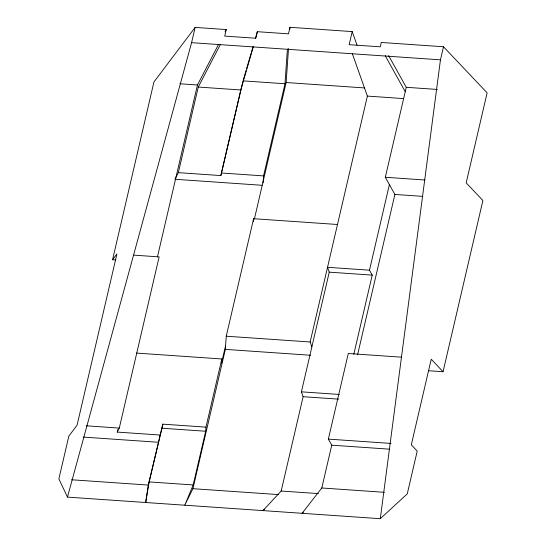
<?xml version="1.0" encoding="UTF-8"?>
<svg xmlns="http://www.w3.org/2000/svg" width="546" height="546" viewBox="0 0 546 546"><rect width="100%" height="100%" fill="white"/><g stroke="black" fill="none" stroke-linecap="round" stroke-linejoin="round"><path stroke-width="0.82" d="M337.489 224.495L253.597 218.707L226.249 336.206L225.334 349.379L192.922 488.69L184.78 505.207L193.175 484.95L205.678 431.244L205.965 427.129L221.819 358.975L136.459 353.085M221.819 358.975L221.54 363.09L225.594 345.645M253.385 221.737L253.597 218.707M263.07 182.862L263.554 175.901L284.998 83.756L287.401 49.072M254.375 219.076L286.152 82.528L288.506 48.539M289.865 28.999L289.981 27.3L352.204 31.593L357.029 45.216M115.923 259.957L112.572 259.732L116.919 253.972L77.075 425.184L68.844 436.09L58.879 478.89L67.472 497.113L380.296 518.7L440.451 59.842L443.502 46.758L381.279 42.465L380.269 46.826L349.153 44.676L352.204 31.593M162.858 424.153L148.266 485.06L145.68 502.511L149.181 481.92L162.858 424.153L205.965 427.129M112.572 259.732L153.938 81.982L195.134 27.402L226.242 29.552L224.72 36.091L255.828 38.24L257.35 31.695L288.459 33.845L289.981 27.3M67.472 497.113L191.578 42.67L195.134 27.402M157.432 256.968L197.454 84.985L218.461 44.533M160.319 435.06L117.213 432.084L117.793 429.613M262.053 185.285L174.904 179.272L178.344 172.645L198.259 87.046L220.441 44.335M117.213 432.084L119.287 428.091L159.132 256.886L133.804 255.139M178.344 172.645L220.857 175.58L240.779 89.981L253.48 46.301M220.857 175.58L243.052 80.863L284.998 83.756M311.868 346.853L310.148 341.994L367.376 96.089L352.286 53.515M264.291 509.555L262.988 510.606L281.176 491.025L303.126 396.696L301.406 391.837L329.252 272.154L327.532 267.294L369.478 270.188L372.229 275.123L353.842 354.142M357.555 354.907L394.894 194.451L385.326 177.273L406.258 87.305L388.65 55.692M303.371 512.237L302.088 513.301L321.792 487.988L331.75 445.181L328.364 439.107L348.287 353.508L401.61 357.186M369.478 270.188L389.4 184.589M428.665 370.734L443.052 371.73L482.896 200.519L466.182 182.849L487.121 92.881L443.502 46.758M243.284 80.057L246.096 70.386M246.567 68.776L251.024 53.46M251.488 51.85L252.894 47.011M255.473 38.145L257.35 31.695M225.075 31.798L226.242 29.552M380.296 518.7L407.261 493.884L417.219 451.078L411.315 444.833L431.231 359.227L443.052 371.73M191.578 42.67L440.451 59.842M406.258 87.305L437.421 89.455M286.152 82.528L364.748 87.947M367.376 96.089L403.446 98.58M179.88 83.77L197.454 84.985M198.259 87.046L240.779 89.981M385.326 177.273L424.911 180.003M221.608 173.007L263.554 175.901M394.894 194.451L422.816 196.376M329.252 272.154L372.229 275.123M226.249 336.206L310.148 341.994M225.334 349.379L310.729 355.269M301.406 391.837L339.319 394.451M303.126 396.696L338.663 399.146M328.364 439.107L390.997 443.427M161.677 428.207L205.678 431.244M86.364 425.819L119.287 428.091M331.75 445.181L389.298 449.153M83.176 437.08L158.224 442.26M321.792 487.988L384.411 492.308M149.181 481.92L193.175 484.95M281.176 491.025L318.407 493.591M71.533 479.763L148.266 485.06M192.922 488.69L278.31 494.58M385.183 55.644L405.248 91.667"/></g></svg>
